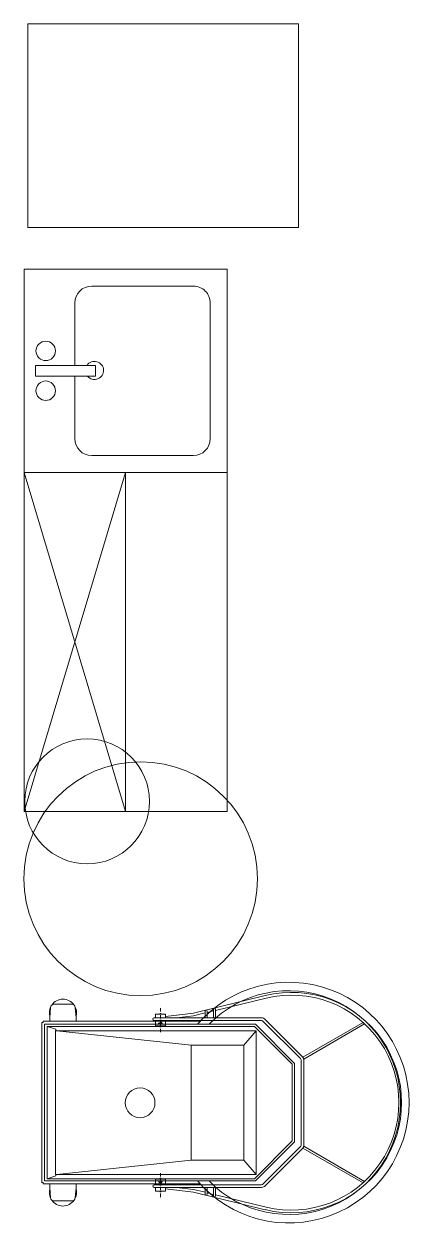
# Model space of a CAD drawing. Header units: millimetres. Extents: x -164867 to 807677, y -316775 to 513985.
# Drawn here: x 244606 to 245743, y 461710 to 465246 of the extents above; entities that cross this region are included whole.
import ezdxf

# ---------------------------------------------------------------- set-up
doc = ezdxf.new("R2010")
doc.units = ezdxf.units.MM
doc.linetypes.add('TRATTO-PUNTO2', pattern=[0.5, 0.25, -0.125, 0, -0.125])
doc.layers.add('TECHNO', color=7, linetype='Continuous', lineweight=15)

# ---------------------------------------------------------------- blocks, each defined once
blk = doc.blocks.new('7_kriaukle')
at = {"transparency": 33554669}
for p, q in [((-152697.5, -242604.9), (-152097.5, -242604.9)), ((-152697.5, -242604.9), (-152097.5, -242604.9)), ((-152697.5, -243204.9), (-152697.5, -242604.9)), ((-152097.5, -242604.9), (-152097.5, -243204.9)), ((-152381.6, -242638.6), (-152413.3, -242638.6)), ((-152413.3, -242638.6), (-152413.3, -242816)), ((-152381.6, -242816), (-152381.6, -242638.6)), ((-152597.5, -242754.9), (-152413.3, -242754.9)), ((-152381.6, -242754.9), (-152197.5, -242754.9)), ((-152647.5, -243104.9), (-152647.5, -242804.9)), ((-152147.5, -242804.9), (-152147.5, -243104.9)), ((-152413.3, -242816), (-152381.6, -242816)), ((-152197.5, -243154.9), (-152597.5, -243154.9)), ((-152697.5, -243204.9), (-152097.5, -243204.9)), ((-152697.5, -243204.9), (-152097.5, -243204.9))]:
    blk.add_line(p, q, dxfattribs=at)
for centre, start, end in [((-152597.5, -242804.9), 90.0001, 180.0001), ((-152197.5, -242804.9), 0.0001, 90.0001), ((-152597.5, -243104.9), 180.0001, 270.0001), ((-152197.5, -243104.9), 270.0001, 0.0001)]:
    blk.add_arc(centre, 50, start, end, dxfattribs=at)
for centre, major_axis, start_param, end_param in [((-152456.1, -242668.9), (-20.3, 20.3), 3.141594, 9.424779), ((-152338.8, -242668.9), (20.3, 20.3), 4.71239020398975, 10.99557551116933), ((-152396.3, -242813.2), (18.9, 18.9), 1.474932, 6.485097)]:
    blk.add_ellipse(centre, major_axis=major_axis, ratio=1, start_param=start_param, end_param=end_param, dxfattribs=at)
blk = doc.blocks.new('18.2_testomes_START 80')
at = {"transparency": 33554669}
for p, q in [((5003.5, 2441.1), (4999.4, 2441.1)), ((4999.4, 2437.2), (4999.4, 2441.1)), ((5007.4, 2445.2), (5003.5, 2445.2)), ((5003.5, 2441.1), (5003.5, 2445.2)), ((5007.4, 2445.2), (5471.4, 2445.2)), ((5471.4, 2445.2), (5475.3, 2445.2)), ((5475.3, 2441.1), (5475.3, 2445.2)), ((5475.3, 2441.1), (5479.4, 2441.1)), ((5479.4, 2437.2), (5479.4, 2441.1)), ((4949.4, 2409.6), (4949.4, 2356.7)), ((4989.4, 2422.3), (4958.5, 2419.6)), ((4958.5, 2419.6), (4958.5, 2419.6)), ((4989.4, 2422.3), (4991.1, 2422.3)), ((4999.4, 2422.3), (4991.1, 2422.3)), ((4999.4, 1977.8), (4999.4, 2437.2)), ((5008.4, 2437.3), (5470.4, 2437.3)), ((5008.4, 2437.3), (5008.4, 1814.8)), ((5014.9, 2429.9), (5463.9, 2429.9)), ((5014.9, 2429.9), (5023.2, 2404.5)), ((5014.9, 1817.4), (5014.9, 2429.9)), ((5023.2, 2404.5), (5027.4, 2404.5)), ((5027, 2404.8), (5451.7, 2404.8)), ((5027.4, 2404.5), (5027, 2404.8)), ((5027.4, 2400.8), (5027.4, 2404.5)), ((5451.7, 2404.8), (5451.3, 2404.5)), ((5451.3, 2404.5), (5455.5, 2404.5)), ((5451.3, 2404.5), (5451.3, 2400.8)), ((5455.5, 2404.5), (5463.9, 2429.9)), ((5463.9, 1817.4), (5463.9, 2429.9)), ((5470.4, 2437.3), (5470.4, 1814.8)), ((5479.4, 2437.2), (5479.4, 1977.8)), ((5487.6, 2422.3), (5479.4, 2422.3)), ((5487.6, 2422.3), (5489.4, 2422.3)), ((5520.2, 2419.6), (5489.4, 2422.3)), ((5520.2, 2419.6), (5520.2, 2419.6)), ((5529.4, 2356.7), (5529.4, 2409.6)), ((5027.4, 2400.8), (5069.5, 2004.5)), ((5027.4, 1813.8), (5027.4, 2400.8)), ((5409.2, 2004.5), (5451.3, 2400.8)), ((5451.3, 1813.8), (5451.3, 2400.8)), ((4958.5, 2346.8), (4989.4, 2344.1)), ((4958.5, 2346.8), (4958.5, 2346.8)), ((4991.1, 2344.1), (4989.4, 2344.1)), ((4991.1, 2344.1), (4999.4, 2344.1)), ((5479.4, 2344.1), (5487.6, 2344.1)), ((5489.4, 2344.1), (5487.6, 2344.1)), ((5489.4, 2344.1), (5520.2, 2346.8)), ((5520.2, 2346.8), (5520.2, 2346.8)), ((4989.4, 2110.2), (4978.4, 2110.2)), ((4978.4, 2080.2), (4978.4, 2110.2)), ((4989.4, 1797.1), (4989.4, 2114.2)), ((4997.4, 1797.1), (4997.4, 2114.2)), ((5013.4, 2110.2), (4997.4, 2110.2)), ((5013.4, 2080.2), (5013.4, 2110.2)), ((5465.4, 2080.2), (5465.4, 2110.2)), ((5465.4, 2110.2), (5481.4, 2110.2)), ((5481.4, 1797.1), (5481.4, 2114.2)), ((5489.4, 1797.1), (5489.4, 2114.2)), ((5489.4, 2110.2), (5500.4, 2110.2)), ((5500.4, 2080.2), (5500.4, 2110.2)), ((4975.3, 1997.4), (4985.2, 2080.2)), ((4989.4, 2080.2), (4978.4, 2080.2)), ((5013.4, 2080.2), (4997.4, 2080.2)), ((5465.4, 2080.2), (5481.4, 2080.2)), ((5489.4, 2080.2), (5500.4, 2080.2)), ((5503.5, 1997.4), (5493.5, 2080.2)), ((4983.3, 1997.4), (4989.4, 2047.8)), ((5495.5, 1997.4), (5489.4, 2047.8)), ((4975.3, 1997.4), (4923.7, 1785.6)), ((4983.3, 1997.4), (4975, 1963.2)), ((5069.5, 2004.5), (5409.2, 2004.5)), ((5069.5, 2004.5), (5069.5, 1848.9)), ((5409.2, 1848.9), (5409.2, 2004.5)), ((5495.5, 1997.4), (5503.8, 1963.2)), ((5503.5, 1997.4), (5555, 1785.6)), ((4968.9, 1963.2), (4989.4, 1963.2)), ((4973.5, 1957.2), (4968.9, 1938.2)), ((4973.5, 1957.2), (4968.9, 1938.2)), ((4969.5, 1957.2), (4989.4, 1957.2)), ((5509.8, 1963.2), (5489.4, 1963.2)), ((5509.2, 1957.2), (5489.4, 1957.2)), ((5505.2, 1957.2), (5509.8, 1938.2)), ((4967.4, 1932.2), (4931.4, 1783.4)), ((4963.1, 1938.2), (4989.4, 1938.2)), ((4963.5, 1932.2), (4989.4, 1932.2)), ((5515.6, 1938.2), (5489.4, 1938.2)), ((5515.2, 1932.2), (5489.4, 1932.2)), ((5511.3, 1932.2), (5547.3, 1783.4)), ((5069.5, 1848.9), (5027.4, 1812.7)), ((5069.5, 1848.9), (5409.2, 1848.9)), ((5451.3, 1812.7), (5409.2, 1848.9)), ((5123.9, 1699.3), (5008.4, 1814.8)), ((5014.9, 1817.4), (5126.4, 1705.8)), ((5027.4, 1812.7), (5027.4, 1813.8)), ((5028.5, 1812.7), (5027.4, 1812.7)), ((5028.5, 1812.7), (5450.2, 1812.7)), ((5463.9, 1817.4), (5352.3, 1705.8)), ((5470.4, 1814.8), (5354.8, 1699.3)), ((5450.2, 1812.7), (5451.3, 1812.7)), ((5451.3, 1813.8), (5451.3, 1812.7)), ((5103.9, 1676), (4994, 1785.8)), ((5109.5, 1681.6), (4999.7, 1791.5)), ((5369.2, 1681.6), (5479, 1791.5)), ((5374.8, 1676), (5484.7, 1785.8)), ((5123.9, 1699.3), (5354.8, 1699.3)), ((5126.4, 1705.8), (5352.3, 1705.8)), ((5105.5, 1674.6), (5003, 1496.9)), ((5111.1, 1672.3), (5007.2, 1492.3)), ((5113.1, 1680.2), (5365.6, 1680.2)), ((5113.1, 1672.2), (5365.6, 1672.2)), ((5367.6, 1672.3), (5471.5, 1492.3)), ((5373.2, 1674.6), (5475.7, 1496.9)), ((4949.4, 1511.4), (4949.4, 1510.7))]:
    blk.add_line(p, q, dxfattribs=at)
at = {"linetype": 'TRATTO-PUNTO2', "ltscale": 40, "transparency": 33554669}
for p, q in [((5031.3, 2095.2), (4955, 2095.2)), ((5447.4, 2095.2), (5523.7, 2095.2))]:
    blk.add_line(p, q, dxfattribs=at)
at = {"linetype": 'TRATTO-PUNTO2', "ltscale": 25, "transparency": 33554669}
for p, q in [((5005.4, 2088.7), (5005.4, 2101.6)), ((5473.4, 2088.7), (5473.4, 2101.6))]:
    blk.add_line(p, q, dxfattribs=at)
at = {"transparency": 33554669}
for centre, radius in [((5238.9, 2155.4), 44), ((5005.4, 2095.2), 3), ((5473.4, 2095.2), 3)]:
    blk.add_circle(centre, radius, dxfattribs=at)
for centre, radius, start, end in [((4974.4, 2383.2), 40, 124.2469, 235.7531), ((4959.4, 2409.6), 10, 95, 180), ((4974.4, 2383.2), 40, 75.3428, 114.8461), ((5504.4, 2383.2), 40, 65.1539, 104.6572), ((5519.4, 2409.6), 10, 0, 85), ((5504.4, 2383.2), 40, 304.2469, 55.7531), ((4959.4, 2356.7), 10, 180, 265), ((4974.4, 2383.2), 40, 245.1539, 284.6572), ((5504.4, 2383.2), 40, 255.3428, 294.8461), ((5519.4, 2356.7), 10, 275, 0), ((4993.4, 2114.2), 4, 0, 180), ((5005.4, 2095.2), 4, 90, 0), ((5473.4, 2095.2), 4, 90, 0), ((5485.4, 2114.2), 4, 0, 180), ((5239.4, 1716.2), 355, 130.5947, 49.4045), ((5239.4, 1716.2), 330, 134.427, 45.5721), ((5239.4, 1708.2), 325, 166.219, 13.781), ((5239.4, 1708.2), 317, 166.2799, 13.7201), ((5005.4, 1797.1), 16, 180, 225), ((5005.4, 1797.1), 8, 180, 225), ((5473.4, 1797.1), 8, 315, 0), ((5473.4, 1797.1), 16, 315, 0), ((5113.1, 1685.2), 13, 225, 270), ((5113.1, 1685.2), 5, 225, 270), ((5365.6, 1685.2), 5, 270, 315), ((5365.6, 1685.2), 13, 270, 315)]:
    blk.add_arc(centre, radius, start, end, dxfattribs=at)
for centre, major_axis, ratio, start_param, end_param in [((4970.3, 1960.3), (-3.97, -0.21), 0.789916, -1.247282, 1.326876), ((4964.3, 1935.1), (3.94, -1.16), 0.732532, 2.08283, 4.735332)]:
    blk.add_ellipse(centre, major_axis=major_axis, ratio=ratio, start_param=start_param, end_param=end_param, dxfattribs=at)
at = {"transparency": 33554669, "extrusion": (0, 0, -1)}
for centre, major_axis, ratio, start_param, end_param in [((5508.4, 1960.3), (3.97, -0.21), 0.789916, -1.247282, 1.326876), ((5514.4, 1935.1), (-3.94, -1.16), 0.732532, 2.08283, 4.735332)]:
    blk.add_ellipse(centre, major_axis=major_axis, ratio=ratio, start_param=start_param, end_param=end_param, dxfattribs=at)
blk = doc.blocks.new('TECHNOLOGIJA Garmatnaya')
at = {"layer": 'TECHNO', "transparency": 33554687}
blk.add_lwpolyline([(-2421.1, 6682.8), (-2421.1, 7282.8), (-1621.1, 7282.8), (-1621.1, 6682.8)], close=True, dxfattribs=at)
at = {"layer": 'TECHNO', "transparency": 33554687, "flags": 128}
blk.add_lwpolyline([(-1832, 4960), (-2431.9, 4960), (-2431.9, 5960), (-1831.9, 5960), (-1832, 4960)], dxfattribs=at)
at = {"layer": 'TECHNO', "transparency": 33554687}
blk.add_lwpolyline([(-2131.9, 4960), (-2131.9, 5960), (-2431.9, 5960), (-2431.9, 4960), (-2131.9, 4960), (-2431.9, 5960), (-2131.9, 5960), (-2431.9, 4960)], dxfattribs=at)
for centre, radius in [((-2245.5, 4990.3), 184.2), ((-2087.3, 4762.3), 344.8)]:
    blk.add_circle(centre, radius, dxfattribs=at)
for name, p, rotation in [('7_kriaukle', (-245027.5, 158672.3), 89.99650586965203), ('18.2_testomes_START 80', (66.2, -1137.4), 90)]:
    blk.add_blockref(name, p, dxfattribs=dict(at, rotation=rotation))

msp = doc.modelspace()

# ---------------------------------------------------------------- block references
at = {"layer": 'TECHNO', "transparency": 33554687}
msp.add_blockref('TECHNOLOGIJA Garmatnaya', (247038.21, 457962.73), dxfattribs=at)

doc.saveas('drawing.dxf')
